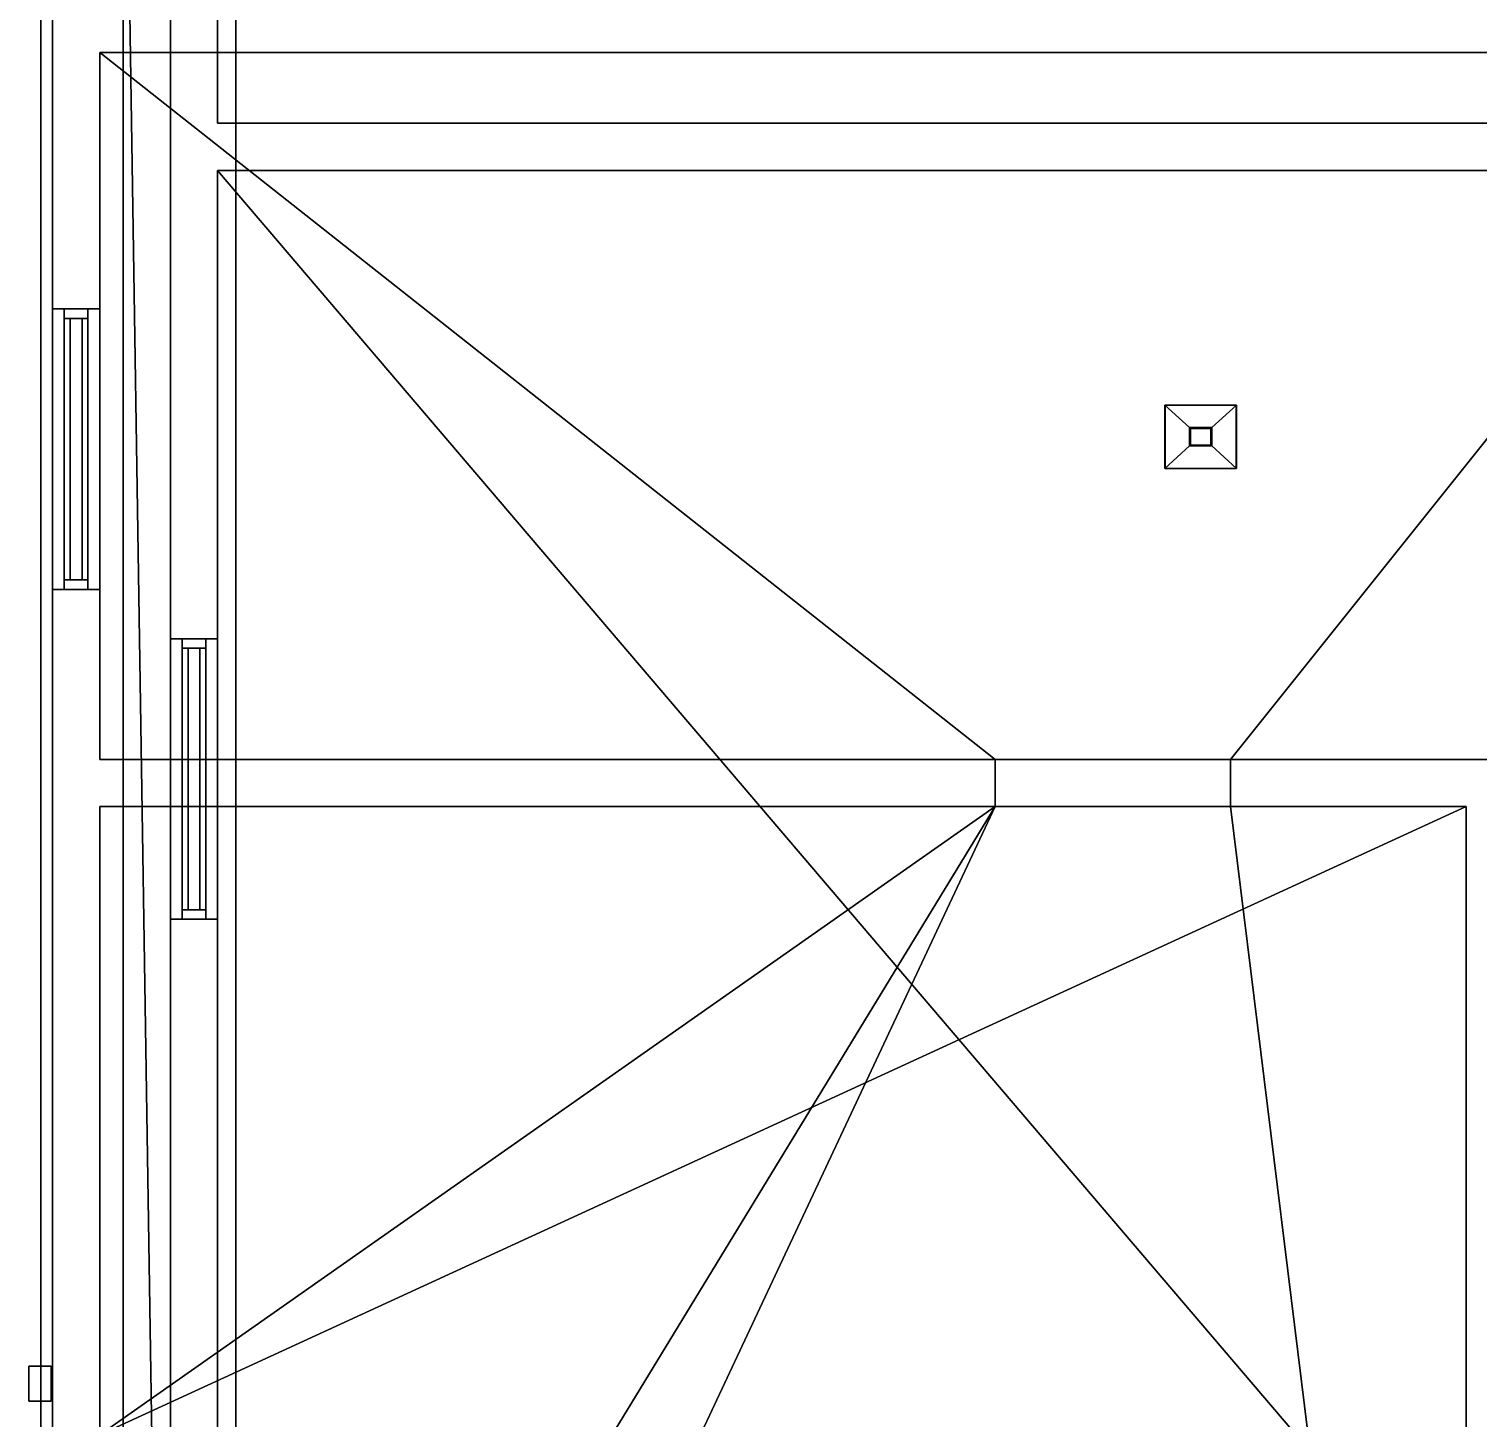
# Model space of a CAD drawing. Extents: x -7.1 to 5.5, y -11 to 12.
# Drawn here: x -7.11 to -0.96, y -5.3 to 0.6 of the extents above; entities that cross this region are included whole.
import ezdxf

# ---------------------------------------------------------------- set-up
doc = ezdxf.new("R2010")
doc.units = 0

msp = doc.modelspace()

# ---------------------------------------------------------------- linework, layer by layer
for points in [[(-6.71, 10.1, 0.0953), (-6.71, 7.2, -0.0047), (-6.71, -10.8667, -0.0047), (-6.71, -10.8667, 0.0953)], [(-6.51, 9.9, 0.0953), (-6.71, 10.1, 0.0953), (-6.71, -10.8667, 0.0953), (-6.51, -10.5, 0.0953)], [(-6.51, -10.5, 3.2953), (-6.76, 5.7, 3.2953), (-6.76, 7.7, 3.2953), (-6.51, 9.9, 3.2953)], [(-6.51, -3.1784, 0.9173), (-6.51, -1.9882, 0.9173), (-6.51, 9.9, 0.0953), (-6.51, -10.5, 0.0953)], [(-6.51, -3.1784, 2.2732), (-6.51, -10.5, 3.2953), (-6.51, 9.9, 3.2953), (-6.51, -1.9882, 2.2732)], [(-6.51, 9.9, 3.2953), (-6.51, 9.9, 0.0953), (-6.51, -1.9882, 0.9173), (-6.51, -1.9882, 2.2732)], [(-7.06, 5.75, 22.7697), (-7.06, -11.05, 22.7697), (-7.06, -11.05, 22.9), (-7.06, 5.75, 22.9)], [(-7.01, -11, 22.7697), (-7.06, -11.05, 22.7697), (-7.06, 5.75, 22.7697), (-7.01, 5.7, 22.7697)], [(-7.01, 5.7, 22.9), (-7.06, 5.75, 22.9), (-7.06, -11.05, 22.9), (-7.01, -11, 22.9)], [(-7.01, 5.7, 3.4953), (-7.01, -0.5882, 4.3173), (-7.01, -0.5882, 5.6732), (-7.01, 5.7, 7.0953)], [(-7.01, -5.3667, 3.4953), (-7.01, -1.7784, 4.3173), (-7.01, -0.5882, 4.3173), (-7.01, 5.7, 3.4953)], [(-7.01, 5.7, 7.0953), (-7.01, -0.5882, 5.6732), (-7.01, -1.7784, 5.6732), (-7.01, -5.3667, 7.0953)], [(-7.01, 5.7, 7.0953), (-7.01, -0.5882, 7.9173), (-7.01, -0.5882, 9.2733), (-7.01, 5.7, 10.6953)], [(-7.01, -5.3667, 7.0953), (-7.01, -1.7784, 7.9173), (-7.01, -0.5882, 7.9173), (-7.01, 5.7, 7.0953)], [(-7.01, 5.7, 10.6953), (-7.01, -0.5882, 9.2733), (-7.01, -1.7784, 9.2733), (-7.01, -5.3667, 10.6953)], [(-7.01, 5.7, 10.6953), (-7.01, -0.5882, 11.5173), (-7.01, -0.5882, 12.8733), (-7.01, 5.7, 14.2953)], [(-7.01, -5.3667, 10.6953), (-7.01, -1.7784, 11.5173), (-7.01, -0.5882, 11.5173), (-7.01, 5.7, 10.6953)], [(-7.01, 5.7, 14.2953), (-7.01, -0.5882, 12.8733), (-7.01, -1.7784, 12.8733), (-7.01, -5.3667, 14.2953)], [(-7.01, 5.7, 14.2953), (-7.01, -0.5882, 15.1173), (-7.01, -0.5882, 16.4733), (-7.01, 5.7, 17.8953)], [(-7.01, -5.3667, 14.2953), (-7.01, -1.7784, 15.1173), (-7.01, -0.5882, 15.1173), (-7.01, 5.7, 14.2953)], [(-7.01, 5.7, 17.8953), (-7.01, -0.5882, 16.4733), (-7.01, -1.7784, 16.4733), (-7.01, -5.3667, 17.8953)], [(-6.51, -10.5, 3.2953), (-7.01, -11, 3.2953), (-7.01, 5.7, 3.2953), (-6.76, 5.7, 3.2953)], [(-7.01, -11, 3.2953), (-7.01, -11, 3.4953), (-7.01, 5.7, 3.4953), (-7.01, 5.7, 3.2953)], [(-7.01, -5.3667, 17.8953), (-7.01, -1.7784, 18.7173), (-7.01, -0.5882, 18.7173), (-7.01, 5.7, 17.8953)], [(-7.01, 5.7, 21.4953), (-7.01, -0.5882, 20.0733), (-7.01, -1.7784, 20.0733), (-7.01, -5.3667, 21.4953)], [(-7.01, 5.7, 17.8953), (-7.01, -0.5882, 18.7173), (-7.01, -0.5882, 20.0733), (-7.01, 5.7, 21.4953)], [(-7.01, -11, 23.0261), (-6.2318, -10.4986, 23.0261), (-6.2318, 5.1986, 23.0261), (-7.01, 5.7, 23.0261)], [(-7.01, -11, 21.4953), (-7.01, -11, 23.0261), (-7.01, 5.7, 23.0261), (-7.01, 5.7, 21.4953)], [(0.89, 0.2, 3.0953), (-1.11, 2.3, 3.0953), (-1.11, 5.5, 3.0953), (0.89, 5.5, 3.0953)], [(0.64, 5.5, 0.0953), (-0.36, 5.5, 0.0953), (-1.11, 2.3, 0.0953), (0.89, 0.2, 0.0953)], [(-6.2318, -10.4986, 23.4761), (4.6118, -10.4986, 23.4761), (4.6118, 5.1986, 23.4761), (-6.2318, 5.1986, 23.4761)], [(-6.2318, -10.4986, 23.0261), (-6.2318, -10.4986, 23.4761), (-6.2318, 5.1986, 23.4761), (-6.2318, 5.1986, 23.0261)], [(-6.31, 0.2, 3.0953), (-6.31, 2.3, 3.0953), (-1.11, 2.3, 3.0953), (0.89, 0.2, 3.0953)], [(0.89, 0.2, 0.0953), (-1.11, 2.3, 0.0953), (-6.31, 2.3, 0.0953), (-6.31, 0.2, 0.0953)], [(-6.31, 0.2, 3.0953), (-6.31, 0.2, 0.0953), (-6.31, 2.3, 0.0953), (-6.31, 2.3, 3.0953)], [(-6.81, 0.5, 6.4953), (-6.81, 0.5, 3.5309), (0.39, 0.5, 3.4953), (0.39, 0.5, 6.4953)], [(0.39, 0.5, 3.4953), (-6.81, 0.5, 3.5309), (-3.01, -2.5, 3.4953), (-2.01, -2.5, 3.4953)], [(-3.01, -2.5, 3.4953), (-6.81, 0.5, 3.5309), (-6.81, -2.5, 3.5309)], [(-0.91, -2.5, 6.4953), (-6.81, -2.5, 6.4953), (-6.81, 0.5, 6.4953), (0.39, 0.5, 6.4953)], [(-6.81, -0.5882, 4.3173), (-6.81, 0.5, 3.5309), (-6.81, 0.5, 6.4953), (-6.81, -0.5882, 5.6732)], [(-6.81, -2.5, 6.4953), (-6.81, -1.7784, 5.6732), (-6.81, -0.5882, 5.6732), (-6.81, 0.5, 6.4953)], [(-6.81, 0.5, 3.5309), (-6.81, -0.5882, 4.3173), (-6.81, -1.7784, 4.3173), (-6.81, -2.5, 3.5309)], [(-6.81, 0.5, 10.0953), (-6.81, 0.5, 7.1309), (0.39, 0.5, 7.0953), (0.39, 0.5, 10.0953)], [(0.39, 0.5, 7.0953), (-6.81, 0.5, 7.1309), (-3.01, -2.5, 7.0953), (-2.01, -2.5, 7.0953)], [(-3.01, -2.5, 7.0953), (-6.81, 0.5, 7.1309), (-6.81, -2.5, 7.1309)], [(-0.91, -2.5, 10.0953), (-6.81, -2.5, 10.0953), (-6.81, 0.5, 10.0953), (0.39, 0.5, 10.0953)], [(-6.81, -0.5882, 7.9173), (-6.81, 0.5, 7.1309), (-6.81, 0.5, 10.0953), (-6.81, -0.5882, 9.2733)], [(-6.81, -2.5, 10.0953), (-6.81, -1.7784, 9.2733), (-6.81, -0.5882, 9.2733), (-6.81, 0.5, 10.0953)], [(-6.81, 0.5, 7.1309), (-6.81, -0.5882, 7.9173), (-6.81, -1.7784, 7.9173), (-6.81, -2.5, 7.1309)], [(-6.81, 0.5, 13.6953), (-6.81, 0.5, 10.7309), (0.39, 0.5, 10.6953), (0.39, 0.5, 13.6953)], [(0.39, 0.5, 10.6953), (-6.81, 0.5, 10.7309), (-3.01, -2.5, 10.6953), (-2.01, -2.5, 10.6953)], [(-3.01, -2.5, 10.6953), (-6.81, 0.5, 10.7309), (-6.81, -2.5, 10.7309)], [(-0.91, -2.5, 13.6953), (-6.81, -2.5, 13.6953), (-6.81, 0.5, 13.6953), (0.39, 0.5, 13.6953)], [(-6.81, -0.5882, 11.5173), (-6.81, 0.5, 10.7309), (-6.81, 0.5, 13.6953), (-6.81, -0.5882, 12.8733)], [(-6.81, -2.5, 13.6953), (-6.81, -1.7784, 12.8733), (-6.81, -0.5882, 12.8733), (-6.81, 0.5, 13.6953)], [(-6.81, 0.5, 10.7309), (-6.81, -0.5882, 11.5173), (-6.81, -1.7784, 11.5173), (-6.81, -2.5, 10.7309)], [(-6.81, 0.5, 17.2953), (-6.81, 0.5, 14.3309), (0.39, 0.5, 14.2953), (0.39, 0.5, 17.2953)], [(0.39, 0.5, 14.2953), (-6.81, 0.5, 14.3309), (-3.01, -2.5, 14.2953), (-2.01, -2.5, 14.2953)], [(-3.01, -2.5, 14.2953), (-6.81, 0.5, 14.3309), (-6.81, -2.5, 14.3309)], [(-0.91, -2.5, 17.2953), (-6.81, -2.5, 17.2953), (-6.81, 0.5, 17.2953), (0.39, 0.5, 17.2953)], [(-6.81, -0.5882, 15.1173), (-6.81, 0.5, 14.3309), (-6.81, 0.5, 17.2953), (-6.81, -0.5882, 16.4733)], [(-6.81, -2.5, 17.2953), (-6.81, -1.7784, 16.4733), (-6.81, -0.5882, 16.4733), (-6.81, 0.5, 17.2953)], [(-6.81, 0.5, 14.3309), (-6.81, -0.5882, 15.1173), (-6.81, -1.7784, 15.1173), (-6.81, -2.5, 14.3309)], [(-6.81, 0.5, 20.8953), (-6.81, 0.5, 17.9309), (0.39, 0.5, 17.8953), (0.39, 0.5, 20.8953)], [(0.39, 0.5, 17.8953), (-6.81, 0.5, 17.9309), (-3.01, -2.5, 17.8953), (-2.01, -2.5, 17.8953)], [(-3.01, -2.5, 17.8953), (-6.81, 0.5, 17.9309), (-6.81, -2.5, 17.9309)], [(-0.91, -2.5, 20.8953), (-6.81, -2.5, 20.8953), (-6.81, 0.5, 20.8953), (0.39, 0.5, 20.8953)], [(-6.81, -0.5882, 18.7173), (-6.81, 0.5, 17.9309), (-6.81, 0.5, 20.8953), (-6.81, -0.5882, 20.0733)], [(-6.81, -2.5, 20.8953), (-6.81, -1.7784, 20.0733), (-6.81, -0.5882, 20.0733), (-6.81, 0.5, 20.8953)], [(-6.81, 0.5, 17.9309), (-6.81, -0.5882, 18.7173), (-6.81, -1.7784, 18.7173), (-6.81, -2.5, 17.9309)], [(-2.01, -2.5, 3.4953), (0.19, -2.5, 3.4953), (0.39, 0.5, 3.4953)], [(-2.01, -2.5, 7.0953), (0.19, -2.5, 7.0953), (0.39, 0.5, 7.0953)], [(-2.01, -2.5, 10.6953), (0.19, -2.5, 10.6953), (0.39, 0.5, 10.6953)], [(-2.01, -2.5, 14.2953), (0.19, -2.5, 14.2953), (0.39, 0.5, 14.2953)], [(-2.01, -2.5, 17.8953), (0.19, -2.5, 17.8953), (0.39, 0.5, 17.8953)], [(-6.31, 0.2, 0.0953), (-6.31, 0.2, 3.0953), (0.89, 0.2, 3.0953), (0.89, 0.2, 0.0953)], [(-6.31, 0, 0.0953), (-6.31, -3.1784, 0.9173), (-6.31, -5.9882, 0.9173)], [(-6.31, 0, 3.0953), (-6.31, -5.9882, 2.2732), (-6.31, -3.1784, 2.2732)], [(-6.31, -10.3, 3.0953), (-6.31, -7.1784, 2.2732), (-6.31, -5.9882, 2.2732), (-6.31, 0, 3.0953)], [(-6.31, -10.3, 0.0953), (-6.31, 0, 0.0953), (-6.31, -5.9882, 0.9173), (-6.31, -7.1784, 0.9173)], [(-6.31, 0, 3.0953), (-6.31, -3.1784, 2.2732), (-6.31, -1.9882, 2.2732)], [(-6.31, 0, 0.0953), (-6.31, -1.9882, 0.9173), (-6.31, -3.1784, 0.9173)], [(-6.31, 0, 0.0953), (-6.31, 0, 3.0953), (-6.31, -1.9882, 2.2732), (-6.31, -1.9882, 0.9173)], [(-6.31, -10.3, 3.0953), (-6.31, 0, 3.0953), (-0.51, 0, 3.0953), (-0.51, -10.3, 3.0953)], [(-6.31, -10.3, 0.0953), (-0.51, -8.8, 0.0953), (-0.51, -6.8, 0.0953), (-6.31, 0, 0.0953)], [(-6.31, 0, 0.0953), (-0.51, -6.8, 0.0953), (-0.51, 0, 0.0953)], [(-6.31, 0, 3.0953), (-6.31, 0, 0.0953), (-0.51, 0, 0.0953), (-0.51, 0, 3.0953)], [(-7.01, -0.5882, 4.3173), (-7.01, -1.7784, 4.3173), (-6.81, -1.7784, 4.3173), (-6.81, -0.5882, 4.3173)], [(-7.01, -1.7784, 5.6732), (-7.01, -0.5882, 5.6732), (-6.81, -0.5882, 5.6732), (-6.81, -1.7784, 5.6732)], [(-7.01, -0.5882, 4.3173), (-6.81, -0.5882, 4.3173), (-6.81, -0.5882, 5.6732), (-7.01, -0.5882, 5.6732)], [(-7.01, -0.5882, 7.9173), (-7.01, -1.7784, 7.9173), (-6.81, -1.7784, 7.9173), (-6.81, -0.5882, 7.9173)], [(-7.01, -1.7784, 9.2733), (-7.01, -0.5882, 9.2733), (-6.81, -0.5882, 9.2733), (-6.81, -1.7784, 9.2733)], [(-7.01, -0.5882, 7.9173), (-6.81, -0.5882, 7.9173), (-6.81, -0.5882, 9.2733), (-7.01, -0.5882, 9.2733)], [(-7.01, -0.5882, 11.5173), (-7.01, -1.7784, 11.5173), (-6.81, -1.7784, 11.5173), (-6.81, -0.5882, 11.5173)], [(-7.01, -1.7784, 12.8733), (-7.01, -0.5882, 12.8733), (-6.81, -0.5882, 12.8733), (-6.81, -1.7784, 12.8733)], [(-7.01, -0.5882, 11.5173), (-6.81, -0.5882, 11.5173), (-6.81, -0.5882, 12.8733), (-7.01, -0.5882, 12.8733)], [(-7.01, -0.5882, 15.1173), (-7.01, -1.7784, 15.1173), (-6.81, -1.7784, 15.1173), (-6.81, -0.5882, 15.1173)], [(-7.01, -1.7784, 16.4733), (-7.01, -0.5882, 16.4733), (-6.81, -0.5882, 16.4733), (-6.81, -1.7784, 16.4733)], [(-7.01, -0.5882, 15.1173), (-6.81, -0.5882, 15.1173), (-6.81, -0.5882, 16.4733), (-7.01, -0.5882, 16.4733)], [(-7.01, -0.5882, 18.7173), (-7.01, -1.7784, 18.7173), (-6.81, -1.7784, 18.7173), (-6.81, -0.5882, 18.7173)], [(-7.01, -1.7784, 20.0733), (-7.01, -0.5882, 20.0733), (-6.81, -0.5882, 20.0733), (-6.81, -1.7784, 20.0733)], [(-7.01, -0.5882, 18.7173), (-6.81, -0.5882, 18.7173), (-6.81, -0.5882, 20.0733), (-7.01, -0.5882, 20.0733)], [(-6.96, -1.7784, 4.3173), (-6.96, -1.7384, 4.3573), (-6.96, -0.6282, 4.3573), (-6.96, -0.5882, 4.3173)], [(-6.96, -0.5882, 5.6732), (-6.96, -0.6282, 5.6332), (-6.96, -1.7384, 5.6332), (-6.96, -1.7784, 5.6732)], [(-6.96, -0.5882, 4.3173), (-6.96, -0.6282, 4.3573), (-6.96, -0.6282, 5.6332), (-6.96, -0.5882, 5.6732)], [(-6.96, -1.7784, 7.9173), (-6.96, -1.7384, 7.9573), (-6.96, -0.6282, 7.9573), (-6.96, -0.5882, 7.9173)], [(-6.96, -0.5882, 9.2733), (-6.96, -0.6282, 9.2333), (-6.96, -1.7384, 9.2333), (-6.96, -1.7784, 9.2733)], [(-6.96, -0.5882, 7.9173), (-6.96, -0.6282, 7.9573), (-6.96, -0.6282, 9.2333), (-6.96, -0.5882, 9.2733)], [(-6.96, -1.7784, 11.5173), (-6.96, -1.7384, 11.5573), (-6.96, -0.6282, 11.5573), (-6.96, -0.5882, 11.5173)], [(-6.96, -0.5882, 12.8733), (-6.96, -0.6282, 12.8333), (-6.96, -1.7384, 12.8333), (-6.96, -1.7784, 12.8733)], [(-6.96, -0.5882, 11.5173), (-6.96, -0.6282, 11.5573), (-6.96, -0.6282, 12.8333), (-6.96, -0.5882, 12.8733)], [(-6.96, -1.7784, 15.1173), (-6.96, -1.7384, 15.1573), (-6.96, -0.6282, 15.1573), (-6.96, -0.5882, 15.1173)], [(-6.96, -0.5882, 16.4733), (-6.96, -0.6282, 16.4333), (-6.96, -1.7384, 16.4333), (-6.96, -1.7784, 16.4733)], [(-6.96, -0.5882, 15.1173), (-6.96, -0.6282, 15.1573), (-6.96, -0.6282, 16.4333), (-6.96, -0.5882, 16.4733)], [(-6.96, -1.7784, 18.7173), (-6.96, -1.7384, 18.7573), (-6.96, -0.6282, 18.7573), (-6.96, -0.5882, 18.7173)], [(-6.96, -0.5882, 20.0733), (-6.96, -0.6282, 20.0333), (-6.96, -1.7384, 20.0333), (-6.96, -1.7784, 20.0733)], [(-6.96, -0.5882, 18.7173), (-6.96, -0.6282, 18.7573), (-6.96, -0.6282, 20.0333), (-6.96, -0.5882, 20.0733)], [(-6.86, -0.5882, 5.6732), (-6.86, -0.6282, 5.6332), (-6.86, -0.6282, 4.3573), (-6.86, -0.5882, 4.3173)], [(-6.86, -1.7784, 5.6732), (-6.86, -1.7384, 5.6332), (-6.86, -0.6282, 5.6332), (-6.86, -0.5882, 5.6732)], [(-6.86, -0.5882, 4.3173), (-6.86, -0.6282, 4.3573), (-6.86, -1.7384, 4.3573), (-6.86, -1.7784, 4.3173)], [(-6.86, -0.5882, 9.2733), (-6.86, -0.6282, 9.2333), (-6.86, -0.6282, 7.9573), (-6.86, -0.5882, 7.9173)], [(-6.86, -1.7784, 9.2733), (-6.86, -1.7384, 9.2333), (-6.86, -0.6282, 9.2333), (-6.86, -0.5882, 9.2733)], [(-6.86, -0.5882, 7.9173), (-6.86, -0.6282, 7.9573), (-6.86, -1.7384, 7.9573), (-6.86, -1.7784, 7.9173)], [(-6.86, -0.5882, 12.8733), (-6.86, -0.6282, 12.8333), (-6.86, -0.6282, 11.5573), (-6.86, -0.5882, 11.5173)], [(-6.86, -1.7784, 12.8733), (-6.86, -1.7384, 12.8333), (-6.86, -0.6282, 12.8333), (-6.86, -0.5882, 12.8733)], [(-6.86, -0.5882, 11.5173), (-6.86, -0.6282, 11.5573), (-6.86, -1.7384, 11.5573), (-6.86, -1.7784, 11.5173)], [(-6.86, -0.5882, 16.4733), (-6.86, -0.6282, 16.4333), (-6.86, -0.6282, 15.1573), (-6.86, -0.5882, 15.1173)], [(-6.86, -1.7784, 16.4733), (-6.86, -1.7384, 16.4333), (-6.86, -0.6282, 16.4333), (-6.86, -0.5882, 16.4733)], [(-6.86, -0.5882, 15.1173), (-6.86, -0.6282, 15.1573), (-6.86, -1.7384, 15.1573), (-6.86, -1.7784, 15.1173)], [(-6.86, -0.5882, 20.0733), (-6.86, -0.6282, 20.0333), (-6.86, -0.6282, 18.7573), (-6.86, -0.5882, 18.7173)], [(-6.86, -1.7784, 20.0733), (-6.86, -1.7384, 20.0333), (-6.86, -0.6282, 20.0333), (-6.86, -0.5882, 20.0733)], [(-6.86, -0.5882, 18.7173), (-6.86, -0.6282, 18.7573), (-6.86, -1.7384, 18.7573), (-6.86, -1.7784, 18.7173)], [(-6.96, -0.6282, 4.3573), (-6.96, -1.7384, 4.3573), (-6.86, -1.7384, 4.3573), (-6.86, -0.6282, 4.3573)], [(-6.96, -1.7384, 5.6332), (-6.96, -0.6282, 5.6332), (-6.86, -0.6282, 5.6332), (-6.86, -1.7384, 5.6332)], [(-6.96, -0.6282, 4.3573), (-6.86, -0.6282, 4.3573), (-6.86, -0.6282, 5.6332), (-6.96, -0.6282, 5.6332)], [(-6.96, -0.6282, 7.9573), (-6.96, -1.7384, 7.9573), (-6.86, -1.7384, 7.9573), (-6.86, -0.6282, 7.9573)], [(-6.96, -1.7384, 9.2333), (-6.96, -0.6282, 9.2333), (-6.86, -0.6282, 9.2333), (-6.86, -1.7384, 9.2333)], [(-6.96, -0.6282, 7.9573), (-6.86, -0.6282, 7.9573), (-6.86, -0.6282, 9.2333), (-6.96, -0.6282, 9.2333)], [(-6.96, -0.6282, 11.5573), (-6.96, -1.7384, 11.5573), (-6.86, -1.7384, 11.5573), (-6.86, -0.6282, 11.5573)], [(-6.96, -1.7384, 12.8333), (-6.96, -0.6282, 12.8333), (-6.86, -0.6282, 12.8333), (-6.86, -1.7384, 12.8333)], [(-6.96, -0.6282, 11.5573), (-6.86, -0.6282, 11.5573), (-6.86, -0.6282, 12.8333), (-6.96, -0.6282, 12.8333)], [(-6.96, -0.6282, 15.1573), (-6.96, -1.7384, 15.1573), (-6.86, -1.7384, 15.1573), (-6.86, -0.6282, 15.1573)], [(-6.96, -1.7384, 16.4333), (-6.96, -0.6282, 16.4333), (-6.86, -0.6282, 16.4333), (-6.86, -1.7384, 16.4333)], [(-6.96, -0.6282, 15.1573), (-6.86, -0.6282, 15.1573), (-6.86, -0.6282, 16.4333), (-6.96, -0.6282, 16.4333)], [(-6.96, -0.6282, 18.7573), (-6.96, -1.7384, 18.7573), (-6.86, -1.7384, 18.7573), (-6.86, -0.6282, 18.7573)], [(-6.96, -1.7384, 20.0333), (-6.96, -0.6282, 20.0333), (-6.86, -0.6282, 20.0333), (-6.86, -1.7384, 20.0333)], [(-6.96, -0.6282, 18.7573), (-6.86, -0.6282, 18.7573), (-6.86, -0.6282, 20.0333), (-6.96, -0.6282, 20.0333)], [(-6.935, -0.6282, 5.6332), (-6.935, -0.6282, 4.3573), (-6.935, -1.7384, 4.3573), (-6.935, -1.7384, 5.6332)], [(-6.935, -0.6282, 4.3573), (-6.885, -0.6282, 4.3573), (-6.885, -1.7384, 4.3573), (-6.935, -1.7384, 4.3573)], [(-6.935, -1.7384, 5.6332), (-6.885, -1.7384, 5.6332), (-6.885, -0.6282, 5.6332), (-6.935, -0.6282, 5.6332)], [(-6.935, -0.6282, 4.3573), (-6.935, -0.6282, 5.6332), (-6.885, -0.6282, 5.6332), (-6.885, -0.6282, 4.3573)], [(-6.935, -0.6282, 9.2333), (-6.935, -0.6282, 7.9573), (-6.935, -1.7384, 7.9573), (-6.935, -1.7384, 9.2333)], [(-6.935, -0.6282, 7.9573), (-6.885, -0.6282, 7.9573), (-6.885, -1.7384, 7.9573), (-6.935, -1.7384, 7.9573)], [(-6.935, -1.7384, 9.2333), (-6.885, -1.7384, 9.2333), (-6.885, -0.6282, 9.2333), (-6.935, -0.6282, 9.2333)], [(-6.935, -0.6282, 7.9573), (-6.935, -0.6282, 9.2333), (-6.885, -0.6282, 9.2333), (-6.885, -0.6282, 7.9573)], [(-6.935, -0.6282, 12.8333), (-6.935, -0.6282, 11.5573), (-6.935, -1.7384, 11.5573), (-6.935, -1.7384, 12.8333)], [(-6.935, -0.6282, 11.5573), (-6.885, -0.6282, 11.5573), (-6.885, -1.7384, 11.5573), (-6.935, -1.7384, 11.5573)], [(-6.935, -1.7384, 12.8333), (-6.885, -1.7384, 12.8333), (-6.885, -0.6282, 12.8333), (-6.935, -0.6282, 12.8333)], [(-6.935, -0.6282, 11.5573), (-6.935, -0.6282, 12.8333), (-6.885, -0.6282, 12.8333), (-6.885, -0.6282, 11.5573)], [(-6.935, -0.6282, 16.4333), (-6.935, -0.6282, 15.1573), (-6.935, -1.7384, 15.1573), (-6.935, -1.7384, 16.4333)], [(-6.935, -0.6282, 15.1573), (-6.885, -0.6282, 15.1573), (-6.885, -1.7384, 15.1573), (-6.935, -1.7384, 15.1573)], [(-6.935, -1.7384, 16.4333), (-6.885, -1.7384, 16.4333), (-6.885, -0.6282, 16.4333), (-6.935, -0.6282, 16.4333)], [(-6.935, -0.6282, 15.1573), (-6.935, -0.6282, 16.4333), (-6.885, -0.6282, 16.4333), (-6.885, -0.6282, 15.1573)], [(-6.935, -0.6282, 20.0333), (-6.935, -0.6282, 18.7573), (-6.935, -1.7384, 18.7573), (-6.935, -1.7384, 20.0333)], [(-6.935, -0.6282, 18.7573), (-6.885, -0.6282, 18.7573), (-6.885, -1.7384, 18.7573), (-6.935, -1.7384, 18.7573)], [(-6.935, -1.7384, 20.0333), (-6.885, -1.7384, 20.0333), (-6.885, -0.6282, 20.0333), (-6.935, -0.6282, 20.0333)], [(-6.935, -0.6282, 18.7573), (-6.935, -0.6282, 20.0333), (-6.885, -0.6282, 20.0333), (-6.885, -0.6282, 18.7573)], [(-6.885, -1.7384, 4.3573), (-6.885, -0.6282, 4.3573), (-6.885, -0.6282, 5.6332), (-6.885, -1.7384, 5.6332)], [(-6.885, -1.7384, 7.9573), (-6.885, -0.6282, 7.9573), (-6.885, -0.6282, 9.2333), (-6.885, -1.7384, 9.2333)], [(-6.885, -1.7384, 11.5573), (-6.885, -0.6282, 11.5573), (-6.885, -0.6282, 12.8333), (-6.885, -1.7384, 12.8333)], [(-6.885, -1.7384, 15.1573), (-6.885, -0.6282, 15.1573), (-6.885, -0.6282, 16.4333), (-6.885, -1.7384, 16.4333)], [(-6.885, -1.7384, 18.7573), (-6.885, -0.6282, 18.7573), (-6.885, -0.6282, 20.0333), (-6.885, -1.7384, 20.0333)], [(-2.2889, -0.9964, 23.6729), (-2.1846, -1.092, 23.7492), (-2.0898, -1.092, 23.7492), (-1.9855, -0.9964, 23.6729)], [(-2.2889, -1.2653, 23.6729), (-2.1846, -1.1697, 23.7492), (-2.1846, -1.092, 23.7492), (-2.2889, -0.9964, 23.6729)], [(-2.2884, -1.2647, 23.4709), (-2.2889, -1.2653, 23.6729), (-2.2889, -0.9964, 23.6729), (-2.2884, -0.997, 23.4709)], [(-2.2884, -0.997, 23.4709), (-2.2889, -0.9964, 23.6729), (-1.9855, -0.9964, 23.6729), (-1.9859, -0.997, 23.4709)], [(-1.9855, -0.9964, 23.6729), (-2.0898, -1.092, 23.7492), (-2.0898, -1.1697, 23.7492), (-1.9855, -1.2653, 23.6729)], [(-1.9859, -0.997, 23.4709), (-1.9855, -0.9964, 23.6729), (-1.9855, -1.2653, 23.6729), (-1.9859, -1.2647, 23.4709)], [(-2.1799, -1.0953, 26.872), (-2.1846, -1.092, 23.7492), (-2.1846, -1.1697, 23.7492), (-2.1799, -1.1663, 26.872)], [(-2.1846, -1.092, 23.7492), (-2.1799, -1.0953, 26.872), (-2.0945, -1.0953, 26.872), (-2.0898, -1.092, 23.7492)], [(-2.0945, -1.0953, 26.872), (-2.1799, -1.0953, 26.872), (-2.1799, -1.1663, 26.872), (-2.0945, -1.1663, 26.872)], [(-2.0898, -1.092, 23.7492), (-2.0945, -1.0953, 26.872), (-2.0945, -1.1663, 26.872), (-2.0898, -1.1697, 23.7492)], [(-2.0898, -1.1697, 23.7492), (-2.0945, -1.1663, 26.872), (-2.1799, -1.1663, 26.872), (-2.1846, -1.1697, 23.7492)], [(-1.9855, -1.2653, 23.6729), (-2.0898, -1.1697, 23.7492), (-2.1846, -1.1697, 23.7492), (-2.2889, -1.2653, 23.6729)], [(-1.9859, -1.2647, 23.4709), (-1.9855, -1.2653, 23.6729), (-2.2889, -1.2653, 23.6729), (-2.2884, -1.2647, 23.4709)], [(-7.01, -1.7784, 4.3173), (-7.01, -1.7784, 5.6732), (-6.81, -1.7784, 5.6732), (-6.81, -1.7784, 4.3173)], [(-7.01, -5.3667, 7.0953), (-7.01, -1.7784, 5.6732), (-7.01, -1.7784, 4.3173), (-7.01, -5.3667, 3.4953)], [(-7.01, -1.7784, 7.9173), (-7.01, -1.7784, 9.2733), (-6.81, -1.7784, 9.2733), (-6.81, -1.7784, 7.9173)], [(-7.01, -5.3667, 10.6953), (-7.01, -1.7784, 9.2733), (-7.01, -1.7784, 7.9173), (-7.01, -5.3667, 7.0953)], [(-7.01, -1.7784, 11.5173), (-7.01, -1.7784, 12.8733), (-6.81, -1.7784, 12.8733), (-6.81, -1.7784, 11.5173)], [(-7.01, -5.3667, 14.2953), (-7.01, -1.7784, 12.8733), (-7.01, -1.7784, 11.5173), (-7.01, -5.3667, 10.6953)], [(-7.01, -1.7784, 15.1173), (-7.01, -1.7784, 16.4733), (-6.81, -1.7784, 16.4733), (-6.81, -1.7784, 15.1173)], [(-7.01, -5.3667, 17.8953), (-7.01, -1.7784, 16.4733), (-7.01, -1.7784, 15.1173), (-7.01, -5.3667, 14.2953)], [(-7.01, -5.3667, 21.4953), (-7.01, -1.7784, 20.0733), (-7.01, -1.7784, 18.7173), (-7.01, -5.3667, 17.8953)], [(-7.01, -1.7784, 18.7173), (-7.01, -1.7784, 20.0733), (-6.81, -1.7784, 20.0733), (-6.81, -1.7784, 18.7173)], [(-6.96, -1.7784, 5.6732), (-6.96, -1.7384, 5.6332), (-6.96, -1.7384, 4.3573), (-6.96, -1.7784, 4.3173)], [(-6.96, -1.7384, 4.3573), (-6.96, -1.7384, 5.6332), (-6.86, -1.7384, 5.6332), (-6.86, -1.7384, 4.3573)], [(-6.96, -1.7784, 9.2733), (-6.96, -1.7384, 9.2333), (-6.96, -1.7384, 7.9573), (-6.96, -1.7784, 7.9173)], [(-6.96, -1.7384, 7.9573), (-6.96, -1.7384, 9.2333), (-6.86, -1.7384, 9.2333), (-6.86, -1.7384, 7.9573)], [(-6.96, -1.7784, 12.8733), (-6.96, -1.7384, 12.8333), (-6.96, -1.7384, 11.5573), (-6.96, -1.7784, 11.5173)], [(-6.96, -1.7384, 11.5573), (-6.96, -1.7384, 12.8333), (-6.86, -1.7384, 12.8333), (-6.86, -1.7384, 11.5573)], [(-6.96, -1.7784, 16.4733), (-6.96, -1.7384, 16.4333), (-6.96, -1.7384, 15.1573), (-6.96, -1.7784, 15.1173)], [(-6.96, -1.7384, 15.1573), (-6.96, -1.7384, 16.4333), (-6.86, -1.7384, 16.4333), (-6.86, -1.7384, 15.1573)], [(-6.96, -1.7784, 20.0733), (-6.96, -1.7384, 20.0333), (-6.96, -1.7384, 18.7573), (-6.96, -1.7784, 18.7173)], [(-6.96, -1.7384, 18.7573), (-6.96, -1.7384, 20.0333), (-6.86, -1.7384, 20.0333), (-6.86, -1.7384, 18.7573)], [(-6.935, -1.7384, 4.3573), (-6.885, -1.7384, 4.3573), (-6.885, -1.7384, 5.6332), (-6.935, -1.7384, 5.6332)], [(-6.935, -1.7384, 7.9573), (-6.885, -1.7384, 7.9573), (-6.885, -1.7384, 9.2333), (-6.935, -1.7384, 9.2333)], [(-6.935, -1.7384, 11.5573), (-6.885, -1.7384, 11.5573), (-6.885, -1.7384, 12.8333), (-6.935, -1.7384, 12.8333)], [(-6.935, -1.7384, 15.1573), (-6.885, -1.7384, 15.1573), (-6.885, -1.7384, 16.4333), (-6.935, -1.7384, 16.4333)], [(-6.935, -1.7384, 18.7573), (-6.885, -1.7384, 18.7573), (-6.885, -1.7384, 20.0333), (-6.935, -1.7384, 20.0333)], [(-6.86, -1.7784, 4.3173), (-6.86, -1.7384, 4.3573), (-6.86, -1.7384, 5.6332), (-6.86, -1.7784, 5.6732)], [(-6.86, -1.7784, 7.9173), (-6.86, -1.7384, 7.9573), (-6.86, -1.7384, 9.2333), (-6.86, -1.7784, 9.2733)], [(-6.86, -1.7784, 11.5173), (-6.86, -1.7384, 11.5573), (-6.86, -1.7384, 12.8333), (-6.86, -1.7784, 12.8733)], [(-6.86, -1.7784, 15.1173), (-6.86, -1.7384, 15.1573), (-6.86, -1.7384, 16.4333), (-6.86, -1.7784, 16.4733)], [(-6.86, -1.7784, 18.7173), (-6.86, -1.7384, 18.7573), (-6.86, -1.7384, 20.0333), (-6.86, -1.7784, 20.0733)], [(-6.81, -2.5, 3.5309), (-6.81, -1.7784, 4.3173), (-6.81, -1.7784, 5.6732), (-6.81, -2.5, 6.4953)], [(-6.81, -2.5, 7.1309), (-6.81, -1.7784, 7.9173), (-6.81, -1.7784, 9.2733), (-6.81, -2.5, 10.0953)], [(-6.81, -2.5, 10.7309), (-6.81, -1.7784, 11.5173), (-6.81, -1.7784, 12.8733), (-6.81, -2.5, 13.6953)], [(-6.81, -2.5, 14.3309), (-6.81, -1.7784, 15.1173), (-6.81, -1.7784, 16.4733), (-6.81, -2.5, 17.2953)], [(-6.81, -2.5, 17.9309), (-6.81, -1.7784, 18.7173), (-6.81, -1.7784, 20.0733), (-6.81, -2.5, 20.8953)], [(-6.51, -1.9882, 0.9173), (-6.51, -3.1784, 0.9173), (-6.31, -3.1784, 0.9173), (-6.31, -1.9882, 0.9173)], [(-6.51, -3.1784, 2.2732), (-6.51, -1.9882, 2.2732), (-6.31, -1.9882, 2.2732), (-6.31, -3.1784, 2.2732)], [(-6.51, -1.9882, 0.9173), (-6.31, -1.9882, 0.9173), (-6.31, -1.9882, 2.2732), (-6.51, -1.9882, 2.2732)], [(-6.46, -3.1784, 0.9173), (-6.46, -3.1384, 0.9573), (-6.46, -2.0282, 0.9573), (-6.46, -1.9882, 0.9173)], [(-6.46, -1.9882, 2.2732), (-6.46, -2.0282, 2.2332), (-6.46, -3.1384, 2.2332), (-6.46, -3.1784, 2.2732)], [(-6.46, -1.9882, 0.9173), (-6.46, -2.0282, 0.9573), (-6.46, -2.0282, 2.2332), (-6.46, -1.9882, 2.2732)], [(-6.46, -2.0282, 0.9573), (-6.46, -3.1384, 0.9573), (-6.36, -3.1384, 0.9573), (-6.36, -2.0282, 0.9573)], [(-6.46, -3.1384, 2.2332), (-6.46, -2.0282, 2.2332), (-6.36, -2.0282, 2.2332), (-6.36, -3.1384, 2.2332)], [(-6.46, -2.0282, 0.9573), (-6.36, -2.0282, 0.9573), (-6.36, -2.0282, 2.2332), (-6.46, -2.0282, 2.2332)], [(-6.435, -2.0282, 2.2332), (-6.435, -2.0282, 0.9573), (-6.435, -3.1384, 0.9573), (-6.435, -3.1384, 2.2332)], [(-6.435, -2.0282, 0.9573), (-6.385, -2.0282, 0.9573), (-6.385, -3.1384, 0.9573), (-6.435, -3.1384, 0.9573)], [(-6.435, -3.1384, 2.2332), (-6.385, -3.1384, 2.2332), (-6.385, -2.0282, 2.2332), (-6.435, -2.0282, 2.2332)], [(-6.435, -2.0282, 0.9573), (-6.435, -2.0282, 2.2332), (-6.385, -2.0282, 2.2332), (-6.385, -2.0282, 0.9573)], [(-6.385, -3.1384, 0.9573), (-6.385, -2.0282, 0.9573), (-6.385, -2.0282, 2.2332), (-6.385, -3.1384, 2.2332)], [(-6.36, -1.9882, 2.2732), (-6.36, -2.0282, 2.2332), (-6.36, -2.0282, 0.9573), (-6.36, -1.9882, 0.9173)], [(-6.36, -3.1784, 2.2732), (-6.36, -3.1384, 2.2332), (-6.36, -2.0282, 2.2332), (-6.36, -1.9882, 2.2732)], [(-6.36, -1.9882, 0.9173), (-6.36, -2.0282, 0.9573), (-6.36, -3.1384, 0.9573), (-6.36, -3.1784, 0.9173)], [(-3.01, -2.5, 5.4953), (-6.81, -2.5, 6.4953), (-0.91, -2.5, 6.4953), (-2.01, -2.5, 5.4953)], [(-3.01, -2.5, 5.4953), (-6.81, -2.5, 3.5309), (-6.81, -2.5, 6.4953)], [(-3.01, -2.5, 5.4953), (-3.01, -2.5, 3.4953), (-6.81, -2.5, 3.5309)], [(-3.01, -2.5, 9.0953), (-6.81, -2.5, 10.0953), (-0.91, -2.5, 10.0953), (-2.01, -2.5, 9.0953)], [(-3.01, -2.5, 9.0953), (-6.81, -2.5, 7.1309), (-6.81, -2.5, 10.0953)], [(-3.01, -2.5, 9.0953), (-3.01, -2.5, 7.0953), (-6.81, -2.5, 7.1309)], [(-3.01, -2.5, 12.6953), (-6.81, -2.5, 13.6953), (-0.91, -2.5, 13.6953), (-2.01, -2.5, 12.6953)], [(-3.01, -2.5, 12.6953), (-6.81, -2.5, 10.7309), (-6.81, -2.5, 13.6953)], [(-3.01, -2.5, 12.6953), (-3.01, -2.5, 10.6953), (-6.81, -2.5, 10.7309)], [(-3.01, -2.5, 16.2953), (-6.81, -2.5, 17.2953), (-0.91, -2.5, 17.2953), (-2.01, -2.5, 16.2953)], [(-3.01, -2.5, 16.2953), (-6.81, -2.5, 14.3309), (-6.81, -2.5, 17.2953)], [(-3.01, -2.5, 16.2953), (-3.01, -2.5, 14.2953), (-6.81, -2.5, 14.3309)], [(-3.01, -2.5, 19.8953), (-6.81, -2.5, 20.8953), (-0.91, -2.5, 20.8953), (-2.01, -2.5, 19.8953)], [(-3.01, -2.5, 19.8953), (-6.81, -2.5, 17.9309), (-6.81, -2.5, 20.8953)], [(-3.01, -2.5, 19.8953), (-3.01, -2.5, 17.8953), (-6.81, -2.5, 17.9309)], [(-3.01, -2.5, 5.4953), (-2.01, -2.5, 5.4953), (-2.01, -2.7, 5.4953), (-3.01, -2.7, 5.4953)], [(-3.01, -2.7, 3.4953), (-3.01, -2.5, 3.4953), (-3.01, -2.5, 5.4953), (-3.01, -2.7, 5.4953)], [(-2.01, -2.5, 3.4953), (-3.01, -2.5, 3.4953), (-3.01, -2.7, 3.4953), (-2.01, -2.7, 3.4953)], [(-3.01, -2.5, 9.0953), (-2.01, -2.5, 9.0953), (-2.01, -2.7, 9.0953), (-3.01, -2.7, 9.0953)], [(-3.01, -2.7, 7.0953), (-3.01, -2.5, 7.0953), (-3.01, -2.5, 9.0953), (-3.01, -2.7, 9.0953)], [(-2.01, -2.5, 7.0953), (-3.01, -2.5, 7.0953), (-3.01, -2.7, 7.0953), (-2.01, -2.7, 7.0953)], [(-3.01, -2.5, 12.6953), (-2.01, -2.5, 12.6953), (-2.01, -2.7, 12.6953), (-3.01, -2.7, 12.6953)], [(-3.01, -2.7, 10.6953), (-3.01, -2.5, 10.6953), (-3.01, -2.5, 12.6953), (-3.01, -2.7, 12.6953)], [(-2.01, -2.5, 10.6953), (-3.01, -2.5, 10.6953), (-3.01, -2.7, 10.6953), (-2.01, -2.7, 10.6953)], [(-3.01, -2.5, 16.2953), (-2.01, -2.5, 16.2953), (-2.01, -2.7, 16.2953), (-3.01, -2.7, 16.2953)], [(-3.01, -2.7, 14.2953), (-3.01, -2.5, 14.2953), (-3.01, -2.5, 16.2953), (-3.01, -2.7, 16.2953)], [(-2.01, -2.5, 14.2953), (-3.01, -2.5, 14.2953), (-3.01, -2.7, 14.2953), (-2.01, -2.7, 14.2953)], [(-3.01, -2.5, 19.8953), (-2.01, -2.5, 19.8953), (-2.01, -2.7, 19.8953), (-3.01, -2.7, 19.8953)], [(-3.01, -2.7, 17.8953), (-3.01, -2.5, 17.8953), (-3.01, -2.5, 19.8953), (-3.01, -2.7, 19.8953)], [(-2.01, -2.5, 17.8953), (-3.01, -2.5, 17.8953), (-3.01, -2.7, 17.8953), (-2.01, -2.7, 17.8953)], [(-2.01, -2.5, 3.4953), (-2.01, -2.5, 5.4953), (0.19, -2.5, 5.4953), (0.19, -2.5, 3.4953)], [(-2.01, -2.5, 5.4953), (-0.91, -2.5, 6.4953), (0.19, -2.5, 5.4953)], [(-2.01, -2.5, 3.4953), (-2.01, -2.7, 3.4953), (-2.01, -2.7, 5.4953), (-2.01, -2.5, 5.4953)], [(-2.01, -2.5, 7.0953), (-2.01, -2.5, 9.0953), (0.19, -2.5, 9.0953), (0.19, -2.5, 7.0953)], [(-2.01, -2.5, 9.0953), (-0.91, -2.5, 10.0953), (0.19, -2.5, 9.0953)], [(-2.01, -2.5, 7.0953), (-2.01, -2.7, 7.0953), (-2.01, -2.7, 9.0953), (-2.01, -2.5, 9.0953)], [(-2.01, -2.5, 10.6953), (-2.01, -2.5, 12.6953), (0.19, -2.5, 12.6953), (0.19, -2.5, 10.6953)], [(-2.01, -2.5, 12.6953), (-0.91, -2.5, 13.6953), (0.19, -2.5, 12.6953)], [(-2.01, -2.5, 10.6953), (-2.01, -2.7, 10.6953), (-2.01, -2.7, 12.6953), (-2.01, -2.5, 12.6953)], [(-2.01, -2.5, 14.2953), (-2.01, -2.5, 16.2953), (0.19, -2.5, 16.2953), (0.19, -2.5, 14.2953)], [(-2.01, -2.5, 16.2953), (-0.91, -2.5, 17.2953), (0.19, -2.5, 16.2953)], [(-2.01, -2.5, 14.2953), (-2.01, -2.7, 14.2953), (-2.01, -2.7, 16.2953), (-2.01, -2.5, 16.2953)], [(-2.01, -2.5, 17.8953), (-2.01, -2.5, 19.8953), (0.19, -2.5, 19.8953), (0.19, -2.5, 17.8953)], [(-2.01, -2.5, 19.8953), (-0.91, -2.5, 20.8953), (0.19, -2.5, 19.8953)], [(-2.01, -2.5, 17.8953), (-2.01, -2.7, 17.8953), (-2.01, -2.7, 19.8953), (-2.01, -2.5, 19.8953)], [(-6.81, -2.7, 6.8953), (-1.01, -2.7, 6.8953), (-6.81, -5.3667, 6.8953)], [(-6.81, -5.3667, 6.8953), (-1.01, -2.7, 6.8953), (-1.01, -10.8, 6.8953), (-6.81, -8.9333, 6.8953)], [(-6.81, -5.3667, 6.8953), (-6.81, -5.3667, 3.4953), (-6.81, -2.7, 3.4953), (-6.81, -2.7, 6.8953)], [(-6.81, -5.3667, 3.4953), (-3.01, -2.7, 3.4953), (-6.81, -2.7, 3.4953)], [(-6.81, -8.9333, 3.4953), (-3.01, -2.7, 3.4953), (-6.81, -5.3667, 3.4953)], [(-6.81, -10.8, 3.4953), (-3.01, -2.7, 3.4953), (-6.81, -8.9333, 3.4953)], [(-1.01, -2.7, 6.8953), (-6.81, -2.7, 6.8953), (-3.01, -2.7, 5.4953), (-2.01, -2.7, 5.4953)], [(-3.01, -2.7, 3.4953), (-3.01, -2.7, 5.4953), (-6.81, -2.7, 6.8953), (-6.81, -2.7, 3.4953)], [(-3.01, -2.7, 3.4953), (-6.81, -10.8, 3.4953), (-1.01, -10.8, 3.4953), (-2.01, -2.7, 3.4953)], [(-6.81, -2.7, 10.4953), (-1.01, -2.7, 10.4953), (-6.81, -5.3667, 10.4953)], [(-6.81, -5.3667, 10.4953), (-1.01, -2.7, 10.4953), (-1.01, -10.8, 10.4953), (-6.81, -8.9333, 10.4953)], [(-6.81, -5.3667, 10.4953), (-6.81, -5.3667, 7.0953), (-6.81, -2.7, 7.0953), (-6.81, -2.7, 10.4953)], [(-6.81, -5.3667, 7.0953), (-3.01, -2.7, 7.0953), (-6.81, -2.7, 7.0953)], [(-6.81, -8.9333, 7.0953), (-3.01, -2.7, 7.0953), (-6.81, -5.3667, 7.0953)], [(-6.81, -10.8, 7.0953), (-3.01, -2.7, 7.0953), (-6.81, -8.9333, 7.0953)], [(-1.01, -2.7, 10.4953), (-6.81, -2.7, 10.4953), (-3.01, -2.7, 9.0953), (-2.01, -2.7, 9.0953)], [(-3.01, -2.7, 7.0953), (-3.01, -2.7, 9.0953), (-6.81, -2.7, 10.4953), (-6.81, -2.7, 7.0953)], [(-3.01, -2.7, 7.0953), (-6.81, -10.8, 7.0953), (-1.01, -10.8, 7.0953), (-2.01, -2.7, 7.0953)], [(-6.81, -2.7, 14.0953), (-1.01, -2.7, 14.0953), (-6.81, -5.3667, 14.0953)], [(-6.81, -5.3667, 14.0953), (-1.01, -2.7, 14.0953), (-1.01, -10.8, 14.0953), (-6.81, -8.9333, 14.0953)], [(-6.81, -5.3667, 14.0953), (-6.81, -5.3667, 10.6953), (-6.81, -2.7, 10.6953), (-6.81, -2.7, 14.0953)], [(-6.81, -5.3667, 10.6953), (-3.01, -2.7, 10.6953), (-6.81, -2.7, 10.6953)], [(-6.81, -8.9333, 10.6953), (-3.01, -2.7, 10.6953), (-6.81, -5.3667, 10.6953)], [(-6.81, -10.8, 10.6953), (-3.01, -2.7, 10.6953), (-6.81, -8.9333, 10.6953)], [(-1.01, -2.7, 14.0953), (-6.81, -2.7, 14.0953), (-3.01, -2.7, 12.6953), (-2.01, -2.7, 12.6953)], [(-3.01, -2.7, 10.6953), (-3.01, -2.7, 12.6953), (-6.81, -2.7, 14.0953), (-6.81, -2.7, 10.6953)], [(-3.01, -2.7, 10.6953), (-6.81, -10.8, 10.6953), (-1.01, -10.8, 10.6953), (-2.01, -2.7, 10.6953)], [(-6.81, -2.7, 17.6953), (-1.01, -2.7, 17.6953), (-6.81, -5.3667, 17.6953)], [(-6.81, -5.3667, 17.6953), (-1.01, -2.7, 17.6953), (-1.01, -10.8, 17.6953), (-6.81, -8.9333, 17.6953)], [(-6.81, -5.3667, 17.6953), (-6.81, -5.3667, 14.2953), (-6.81, -2.7, 14.2953), (-6.81, -2.7, 17.6953)], [(-6.81, -5.3667, 14.2953), (-3.01, -2.7, 14.2953), (-6.81, -2.7, 14.2953)], [(-6.81, -8.9333, 14.2953), (-3.01, -2.7, 14.2953), (-6.81, -5.3667, 14.2953)], [(-6.81, -10.8, 14.2953), (-3.01, -2.7, 14.2953), (-6.81, -8.9333, 14.2953)], [(-1.01, -2.7, 17.6953), (-6.81, -2.7, 17.6953), (-3.01, -2.7, 16.2953), (-2.01, -2.7, 16.2953)], [(-3.01, -2.7, 14.2953), (-3.01, -2.7, 16.2953), (-6.81, -2.7, 17.6953), (-6.81, -2.7, 14.2953)], [(-3.01, -2.7, 14.2953), (-6.81, -10.8, 14.2953), (-1.01, -10.8, 14.2953), (-2.01, -2.7, 14.2953)], [(-6.81, -2.7, 21.2953), (-1.01, -2.7, 21.2953), (-6.81, -5.3667, 21.2953)], [(-6.81, -5.3667, 21.2953), (-1.01, -2.7, 21.2953), (-1.01, -10.8, 21.2953), (-6.81, -8.9333, 21.2953)], [(-6.81, -5.3667, 21.2953), (-6.81, -5.3667, 17.8953), (-6.81, -2.7, 17.8953), (-6.81, -2.7, 21.2953)], [(-6.81, -5.3667, 17.8953), (-3.01, -2.7, 17.8953), (-6.81, -2.7, 17.8953)], [(-6.81, -8.9333, 17.8953), (-3.01, -2.7, 17.8953), (-6.81, -5.3667, 17.8953)], [(-6.81, -10.8, 17.8953), (-3.01, -2.7, 17.8953), (-6.81, -8.9333, 17.8953)], [(-1.01, -2.7, 21.2953), (-6.81, -2.7, 21.2953), (-3.01, -2.7, 19.8953), (-2.01, -2.7, 19.8953)], [(-3.01, -2.7, 17.8953), (-3.01, -2.7, 19.8953), (-6.81, -2.7, 21.2953), (-6.81, -2.7, 17.8953)], [(-3.01, -2.7, 17.8953), (-6.81, -10.8, 17.8953), (-1.01, -10.8, 17.8953), (-2.01, -2.7, 17.8953)], [(-1.01, -2.7, 3.4953), (-1.01, -2.7, 6.8953), (-2.01, -2.7, 5.4953), (-2.01, -2.7, 3.4953)], [(-2.01, -2.7, 3.4953), (-1.01, -10.8, 3.4953), (-1.01, -2.7, 3.4953)], [(-1.01, -2.7, 7.0953), (-1.01, -2.7, 10.4953), (-2.01, -2.7, 9.0953), (-2.01, -2.7, 7.0953)], [(-2.01, -2.7, 7.0953), (-1.01, -10.8, 7.0953), (-1.01, -2.7, 7.0953)], [(-1.01, -2.7, 10.6953), (-1.01, -2.7, 14.0953), (-2.01, -2.7, 12.6953), (-2.01, -2.7, 10.6953)], [(-2.01, -2.7, 10.6953), (-1.01, -10.8, 10.6953), (-1.01, -2.7, 10.6953)], [(-1.01, -2.7, 14.2953), (-1.01, -2.7, 17.6953), (-2.01, -2.7, 16.2953), (-2.01, -2.7, 14.2953)], [(-2.01, -2.7, 14.2953), (-1.01, -10.8, 14.2953), (-1.01, -2.7, 14.2953)], [(-1.01, -2.7, 17.8953), (-1.01, -2.7, 21.2953), (-2.01, -2.7, 19.8953), (-2.01, -2.7, 17.8953)], [(-2.01, -2.7, 17.8953), (-1.01, -10.8, 17.8953), (-1.01, -2.7, 17.8953)], [(-1.01, -10.8, 6.8953), (-1.01, -2.7, 6.8953), (-1.01, -2.7, 3.4953), (-1.01, -10.8, 3.4953)], [(-1.01, -10.8, 10.4953), (-1.01, -2.7, 10.4953), (-1.01, -2.7, 7.0953), (-1.01, -10.8, 7.0953)], [(-1.01, -10.8, 14.0953), (-1.01, -2.7, 14.0953), (-1.01, -2.7, 10.6953), (-1.01, -10.8, 10.6953)], [(-1.01, -10.8, 17.6953), (-1.01, -2.7, 17.6953), (-1.01, -2.7, 14.2953), (-1.01, -10.8, 14.2953)], [(-1.01, -10.8, 21.2953), (-1.01, -2.7, 21.2953), (-1.01, -2.7, 17.8953), (-1.01, -10.8, 17.8953)], [(-6.51, -10.5, 0.0953), (-6.51, -5.9882, 0.9173), (-6.51, -3.1784, 0.9173)], [(-6.51, -3.1784, 2.2732), (-6.51, -5.9882, 2.2732), (-6.51, -10.5, 3.2953)], [(-6.51, -5.9882, 0.9173), (-6.51, -5.9882, 2.2732), (-6.51, -3.1784, 2.2732), (-6.51, -3.1784, 0.9173)], [(-6.51, -3.1784, 0.9173), (-6.51, -3.1784, 2.2732), (-6.31, -3.1784, 2.2732), (-6.31, -3.1784, 0.9173)], [(-6.46, -3.1784, 2.2732), (-6.46, -3.1384, 2.2332), (-6.46, -3.1384, 0.9573), (-6.46, -3.1784, 0.9173)], [(-6.46, -3.1384, 0.9573), (-6.46, -3.1384, 2.2332), (-6.36, -3.1384, 2.2332), (-6.36, -3.1384, 0.9573)], [(-6.435, -3.1384, 0.9573), (-6.385, -3.1384, 0.9573), (-6.385, -3.1384, 2.2332), (-6.435, -3.1384, 2.2332)], [(-6.36, -3.1784, 0.9173), (-6.36, -3.1384, 0.9573), (-6.36, -3.1384, 2.2332), (-6.36, -3.1784, 2.2732)], [(-6.31, -5.9882, 0.9173), (-6.31, -3.1784, 0.9173), (-6.31, -3.1784, 2.2732), (-6.31, -5.9882, 2.2732)], [(-7.0152, -5.0752, 7.0953), (-7.11, -5.0752, 6.9898), (-7.11, -5.2237, 6.9898), (-7.0152, -5.2237, 7.0953)], [(-7.0152, -5.2237, 3.4953), (-7.11, -5.2237, 3.6008), (-7.11, -5.0752, 3.6008), (-7.0152, -5.0752, 3.4953)], [(-7.0152, -5.0752, 3.4953), (-7.11, -5.0752, 3.6008), (-7.11, -5.0752, 6.9898), (-7.0152, -5.0752, 7.0953)], [(-7.11, -5.0752, 6.9898), (-7.11, -5.0752, 3.6008), (-7.11, -5.2237, 3.6008), (-7.11, -5.2237, 6.9898)], [(-7.0152, -5.0752, 10.6953), (-7.11, -5.0752, 10.5898), (-7.11, -5.2237, 10.5898), (-7.0152, -5.2237, 10.6953)], [(-7.0152, -5.2237, 7.0953), (-7.11, -5.2237, 7.2008), (-7.11, -5.0752, 7.2008), (-7.0152, -5.0752, 7.0953)], [(-7.0152, -5.0752, 7.0953), (-7.11, -5.0752, 7.2008), (-7.11, -5.0752, 10.5898), (-7.0152, -5.0752, 10.6953)], [(-7.11, -5.0752, 10.5898), (-7.11, -5.0752, 7.2008), (-7.11, -5.2237, 7.2008), (-7.11, -5.2237, 10.5898)], [(-7.0152, -5.0752, 14.2953), (-7.11, -5.0752, 14.1898), (-7.11, -5.2237, 14.1898), (-7.0152, -5.2237, 14.2953)], [(-7.0152, -5.2237, 10.6953), (-7.11, -5.2237, 10.8008), (-7.11, -5.0752, 10.8008), (-7.0152, -5.0752, 10.6953)], [(-7.0152, -5.0752, 10.6953), (-7.11, -5.0752, 10.8008), (-7.11, -5.0752, 14.1898), (-7.0152, -5.0752, 14.2953)], [(-7.11, -5.0752, 14.1898), (-7.11, -5.0752, 10.8008), (-7.11, -5.2237, 10.8008), (-7.11, -5.2237, 14.1898)], [(-7.0152, -5.0752, 17.8953), (-7.11, -5.0752, 17.7898), (-7.11, -5.2237, 17.7898), (-7.0152, -5.2237, 17.8953)], [(-7.0152, -5.2237, 14.2953), (-7.11, -5.2237, 14.4008), (-7.11, -5.0752, 14.4008), (-7.0152, -5.0752, 14.2953)], [(-7.0152, -5.0752, 14.2953), (-7.11, -5.0752, 14.4008), (-7.11, -5.0752, 17.7898), (-7.0152, -5.0752, 17.8953)], [(-7.11, -5.0752, 17.7898), (-7.11, -5.0752, 14.4008), (-7.11, -5.2237, 14.4008), (-7.11, -5.2237, 17.7898)], [(-7.0152, -5.0752, 21.4953), (-7.11, -5.0752, 21.3898), (-7.11, -5.2237, 21.3898), (-7.0152, -5.2237, 21.4953)], [(-7.0152, -5.2237, 17.8953), (-7.11, -5.2237, 18.0008), (-7.11, -5.0752, 18.0008), (-7.0152, -5.0752, 17.8953)], [(-7.0152, -5.0752, 17.8953), (-7.11, -5.0752, 18.0008), (-7.11, -5.0752, 21.3898), (-7.0152, -5.0752, 21.4953)], [(-7.11, -5.0752, 21.3898), (-7.11, -5.0752, 18.0008), (-7.11, -5.2237, 18.0008), (-7.11, -5.2237, 21.3898)], [(-7.0152, -5.2237, 7.0953), (-7.11, -5.2237, 6.9898), (-7.11, -5.2237, 3.6008), (-7.0152, -5.2237, 3.4953)], [(-7.0152, -5.2237, 10.6953), (-7.11, -5.2237, 10.5898), (-7.11, -5.2237, 7.2008), (-7.0152, -5.2237, 7.0953)], [(-7.0152, -5.2237, 14.2953), (-7.11, -5.2237, 14.1898), (-7.11, -5.2237, 10.8008), (-7.0152, -5.2237, 10.6953)], [(-7.0152, -5.2237, 17.8953), (-7.11, -5.2237, 17.7898), (-7.11, -5.2237, 14.4008), (-7.0152, -5.2237, 14.2953)], [(-7.0152, -5.2237, 21.4953), (-7.11, -5.2237, 21.3898), (-7.11, -5.2237, 18.0008), (-7.0152, -5.2237, 17.8953)]]:
    msp.add_3dface(points)

doc.saveas('drawing.dxf')
